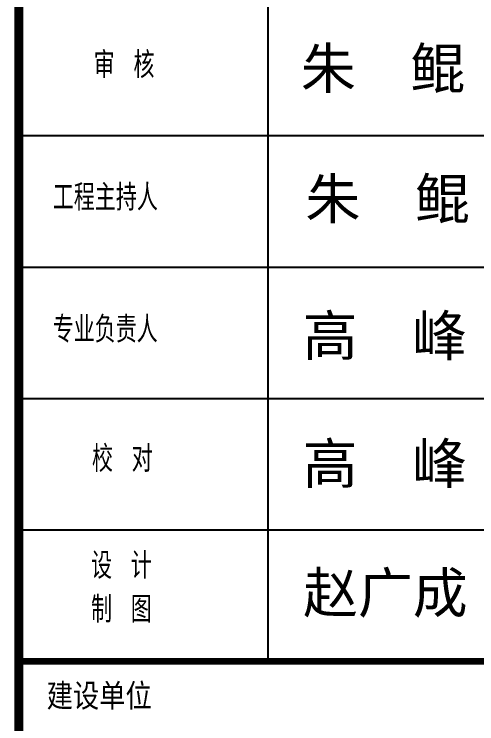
# Model space of a CAD drawing. Extents: x -21908402 to 2288787, y 79687 to 5079726.
# Drawn here: x 2250817 to 2257863, y 113266 to 124064 of the extents above; entities that cross this region are included whole.
import ezdxf

# ---------------------------------------------------------------- set-up
doc = ezdxf.new("R2010")
doc.units = 0
doc.header["$LTSCALE"] = 1000
doc.layers.get('0').update_dxf_attribs({"linetype": 'CONTINUOUS'})
for name, color, linetype in [('PP-PM-TK', 7, 'CONTINUOUS'), ('PUB_TEXT', 7, 'CONTINUOUS'), ('PUB_TITLE', 4, 'CONTINUOUS'), ('签名', 255, 'CONTINUOUS')]:
    doc.layers.add(name, color=color, linetype=linetype)
doc.styles.add('-黑体', font='simhei.ttf', dxfattribs={"width": 0.8})
doc.styles.add('TQ', font='txt.shx', dxfattribs={"width": 0.8, "bigfont": 'hztxt.shx'})

# ---------------------------------------------------------------- blocks, each defined once
blk = doc.blocks.new('TKL')
at = {"layer": 'PP-PM-TK', "color": 4}
for points, const_width in [([(2296643, 547507), (2296643, 432707)], 140), ([(2296643, 465235), (2307643, 465235)], 40)]:
    blk.add_lwpolyline(points, dxfattribs=dict(at, const_width=const_width))
at = {"layer": 'PUB_TITLE', "color": 4}
for p, q in [((2300443, 465235), (2300443, 479235)), ((2296643, 473235), (2307643, 473235)), ((2296643, 471235), (2307643, 471235)), ((2296643, 469235), (2307643, 469235)), ((2296643, 467235), (2307643, 467235)), ((2296643, 465235), (2307643, 465235))]:
    blk.add_line(p, q, dxfattribs=at)
at = {"layer": 'PUB_TITLE', "color": 4, "const_width": 100}
blk.add_lwpolyline([(2296643, 465235), (2307643, 465235)], dxfattribs=at)
at = {"layer": 'PUB_TEXT', "color": 2, "style": 'TQ'}
blk.add_text('建设单位', height=400, dxfattribs=at).set_placement((2297068, 464500))
at = {"layer": 'PUB_TEXT', "color": 2, "char_height": 400, "width": 3359.66, "attachment_point": 1, "style": 'TQ'}
for s, insert in [('审 核', (2297784, 474510)), ('工程主持人', (2297161, 472494)), ('专业负责人', (2297159, 470486)), ('校 对', (2297757, 468518)), ('设 计 \\P制 图', (2297743, 466892))]:
    blk.add_mtext(s, dxfattribs=dict(at, insert=insert))
at = {"layer": '签名', "linetype": 'CONTINUOUS', "style": '-黑体'}
for s, p in [('朱  鲲', (2300938, 473952)), ('朱  鲲', (2301009, 471968)), ('高  峰', (2300966, 469885)), ('高  峰', (2300966, 467939)), ('赵广成', (2300974, 465973))]:
    blk.add_text(s, height=612, dxfattribs=at).set_placement(p)

msp = doc.modelspace()

# ---------------------------------------------------------------- block references
msp.add_blockref('TKL', (-45755.9, -351019.2))

doc.saveas('drawing.dxf')
